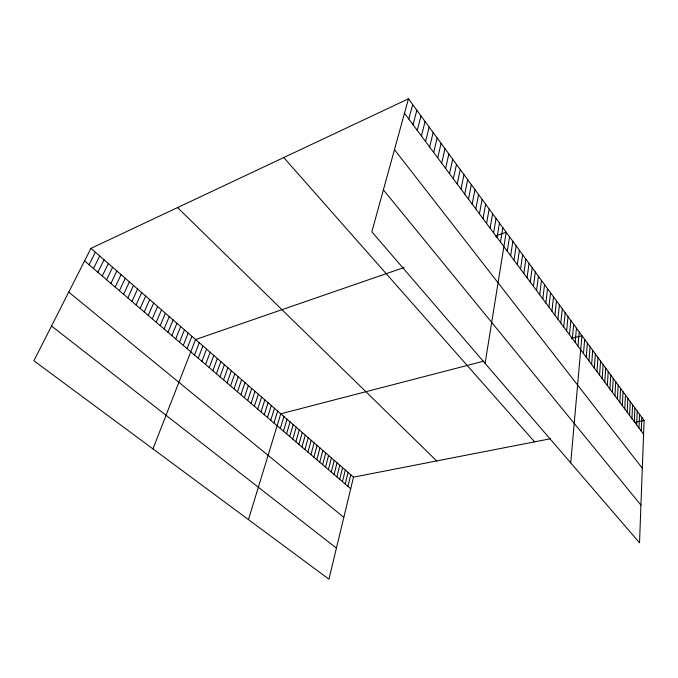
<?xml version="1.0" encoding="UTF-8"?>
<svg xmlns="http://www.w3.org/2000/svg" width="678" height="678" viewBox="0 0 678 678"><rect width="100%" height="100%" fill="white"/><g stroke="black" fill="none" stroke-linecap="round" stroke-linejoin="round"><path stroke-width="1.02" d="M644.1 420.513L639.524 542.807L371.841 231.8L408.461 98.81L644.1 420.513L634.354 422.411M641.295 431.123L641.829 417.419M638.981 428.021L639.549 414.292M636.659 424.894L637.244 411.148M634.311 421.741L634.922 407.986M631.947 418.572L632.591 404.791M629.565 415.377L630.235 401.579M627.167 412.165L627.862 398.342M624.752 408.919L625.472 395.088M622.319 405.647L623.065 391.799M619.87 402.359L620.641 388.494M617.395 399.045L618.2 385.155M614.904 395.698L615.743 381.799M612.395 392.333L613.259 378.409M609.869 388.935L610.759 375.002M607.319 385.519L608.242 371.561M604.759 382.07L605.708 368.103M602.166 378.604L603.149 364.611M599.564 375.104L600.572 361.094M596.937 371.569L597.979 357.552M594.284 368.018L595.36 353.975M591.614 364.433L592.725 350.382M588.928 360.823L590.072 346.755M586.216 357.187L587.394 343.093M583.478 353.518L584.69 339.415M570.723 462.862L581.97 335.695L571.69 338.364M577.944 346.085L579.232 331.957M575.147 342.331L576.47 328.177M572.325 338.542L573.681 324.381M569.478 334.72L570.876 320.541M566.613 330.872L568.045 316.677M563.715 326.991L565.189 312.778M560.799 323.075L562.308 308.854M557.858 319.126L559.409 304.888M554.901 315.143L556.485 300.896M551.909 311.134L553.536 296.871M548.892 307.083L550.561 292.811M545.849 303.007L547.561 288.718M542.79 298.888L544.544 284.591M539.696 294.744L541.493 280.429M536.578 290.557L538.417 276.234M533.433 286.336L535.315 272.005M530.264 282.082L532.196 267.734M527.06 277.785L529.035 263.428M523.831 273.454L525.857 259.089M520.577 269.081L522.653 254.708M517.297 264.674L519.416 250.292M513.983 260.233L516.153 245.834M510.644 255.742L512.865 241.343M507.271 251.216L509.542 236.808M485.101 363.383L506.186 232.232L495.364 235.978M500.474 242.088L502.839 227.664M497.042 237.486L499.466 223.054M493.584 232.842L496.059 218.401M490.092 228.155L492.618 213.714M486.567 223.426L489.152 208.977M483.016 218.655L485.651 204.197M479.422 213.841L482.126 199.383M475.803 208.985L478.566 194.518M472.151 204.078L474.964 189.611M468.464 199.129L471.337 184.653M464.744 194.137L467.684 179.662M460.989 189.094L463.989 174.619M457.201 184.009L460.26 169.525M453.37 178.873L456.497 164.39M449.514 173.687L452.701 159.203M445.615 168.449L448.861 153.974M441.675 163.169L444.997 148.685M437.7 157.83L441.09 143.355M433.691 152.448L437.149 137.973M90.945 248.368L353.501 477.143L328.94 579.19L33.9 360.764L90.945 248.368L408.461 98.81M429.64 147.007L433.166 132.541M347.975 486.389L350.797 474.786M345.229 484.033L348.077 472.413M342.458 481.668L345.339 470.032M425.547 141.516L429.149 127.049M339.678 479.287L342.593 467.634M336.881 476.888L339.822 465.227M334.059 474.481L337.042 462.794M421.419 135.973L425.089 121.515M331.228 472.049L334.237 460.354M328.381 469.608L331.423 457.904M417.25 130.379L420.996 115.921M325.508 467.159L328.584 455.43M322.626 464.684L325.737 452.946M413.038 124.727L416.851 110.268M319.719 462.201L322.864 450.446M316.804 459.701L319.982 447.929M408.783 119.014L412.682 104.573M313.863 457.184L317.075 445.404M310.905 454.658L314.151 442.853M307.931 452.107L311.21 440.293M304.939 449.548L308.253 437.717M301.922 446.963L305.278 435.123M298.896 444.37L302.286 432.513M295.845 441.759L299.269 429.886M292.777 439.132L296.235 427.25M289.684 436.488L293.184 424.589M286.582 433.827L290.116 421.911M283.455 431.149L287.023 419.224M280.302 428.454L283.921 416.512M248.453 519.602L280.785 413.783L483.778 361.154M273.946 423.013L277.641 411.046M270.734 420.267L274.471 408.283M267.505 417.504L271.285 405.503M264.259 414.716L268.073 402.707M260.988 411.919L264.844 399.893M257.691 409.097L261.589 397.062M254.377 406.258L258.318 394.206M251.046 403.402L255.021 391.342M247.682 400.529L251.708 388.452M244.3 397.639L248.377 385.545M240.902 394.723L245.012 382.612M237.478 391.791L241.631 379.672M234.029 388.841L238.232 376.705M230.554 385.867L234.808 373.722M227.062 382.875L231.359 370.713M223.545 379.866L227.884 367.688M220.003 376.832L224.393 364.645M216.435 373.781L220.875 361.577M212.85 370.705L217.333 358.493M209.231 367.612L213.765 355.391M205.595 364.493L210.18 352.263M201.925 361.357L206.561 349.111M198.239 358.196L202.925 345.941M194.527 355.018L199.256 342.746M152.94 448.895L195.569 339.534L403.935 267.556M187.052 348.619L191.891 336.322M183.289 345.407L188.187 333.101M179.509 342.161L184.45 329.847M175.695 338.898L180.695 326.576M171.865 335.618L176.916 323.279M168 332.305L173.102 319.957M164.101 328.974L169.271 316.618M160.186 325.626L165.407 313.253M156.237 322.245L161.517 309.863M152.262 318.838L157.601 306.448M148.262 315.414L153.652 303.015M144.228 311.965L149.685 299.549M140.168 308.482L145.685 296.066M136.075 304.981L141.651 292.549M131.956 301.456L137.592 289.014M127.811 297.905L133.507 285.455M123.625 294.328L129.388 281.862M119.421 290.718L125.235 278.251M115.175 287.091L121.065 274.615M110.904 283.429L116.853 270.946M106.599 279.743L112.616 267.251M102.259 276.031L108.344 263.53M97.886 272.293L104.039 259.784M93.488 268.522L99.708 256.004M89.055 264.725L95.344 252.199M353.501 477.143L550.511 438.751M51.528 326.025L336.415 548.095M68.741 292.116L343.814 517.365M84.581 260.894L350.712 488.728M177.543 207.578L436.7 460.93M283.751 157.55L534.595 441.853M383.392 189.84L640.939 505.118M394.469 149.626L642.312 468.235M404.486 113.243L643.591 434.2"/></g></svg>
